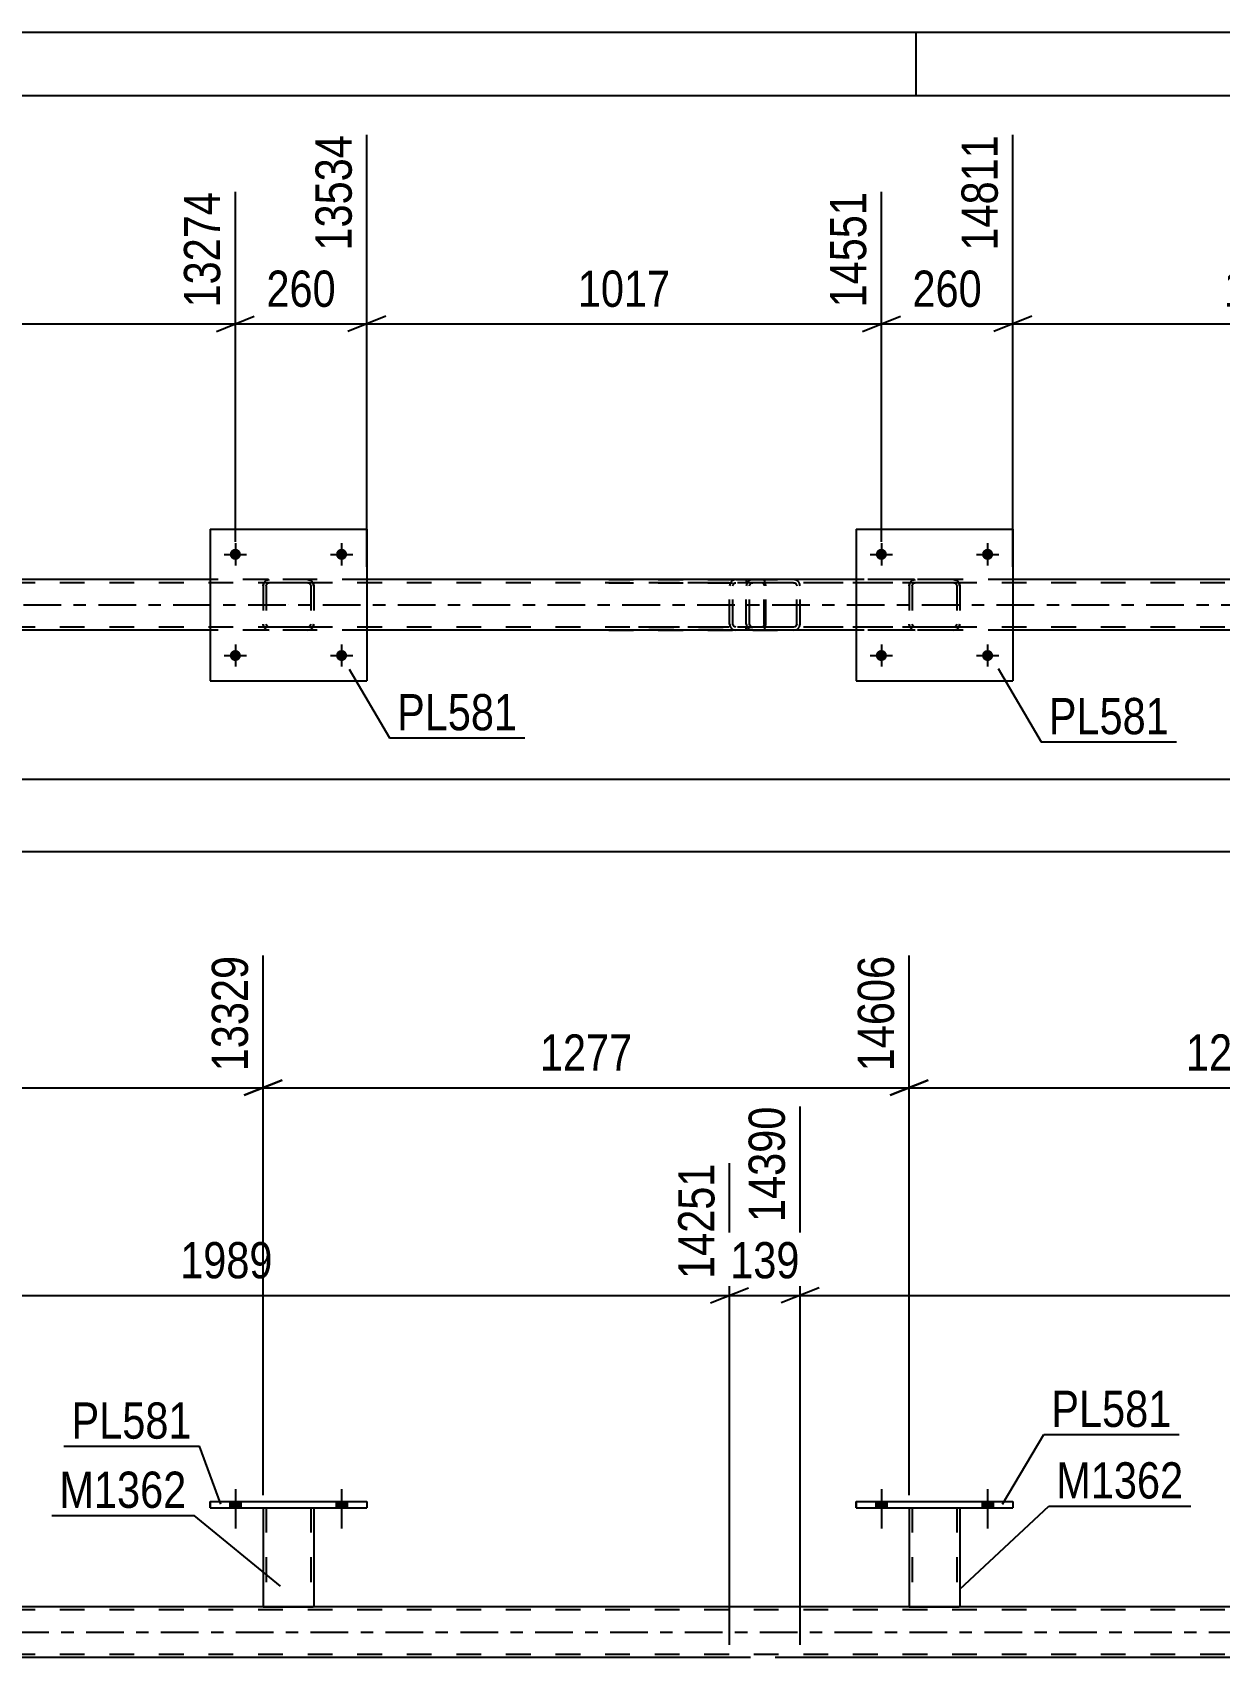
# Model space of a CAD drawing. Header units: millimetres. Extents: x 0 to 841, y 0 to 594.
# Drawn here: x 561.1 to 655, y 465.5 to 594 of the extents above; entities that cross this region are included whole.
import ezdxf

# ---------------------------------------------------------------- set-up
doc = ezdxf.new("R2010")
doc.units = ezdxf.units.MM
doc.linetypes.add('DXK_LINE_DOT2', pattern=[3.9198, 1.9599, -1.9599])
doc.linetypes.add('DXK_LINE_DOT3', pattern=[5.9187, 2.979, -0.9799, 0.9799, -0.9799])
doc.styles.add('Arial Narrow', font='ARIALN.TTF', dxfattribs={"height": 0.2})

# ---------------------------------------------------------------- blocks, each defined once
blk = doc.blocks.new('Unknown-405118308-1133')
at = {"color": 5, "linetype": 'Continuous'}
for p, q in [((841, 594), (0, 594)), ((631, 589), (631, 594)), ((836, 589), (5, 589))]:
    blk.add_line(p, q, dxfattribs=at)
blk = doc.blocks.new('Part-405118308-4155 - 4145')
at = {"color": 7, "linetype": 'DXK_LINE_DOT2'}
for p, q in [((761.25, 550.5), (98.77, 550.5)), ((587.58, 550.74), (575.18, 550.74)), ((638.66, 550.74), (626.26, 550.74)), ((761.25, 546.98), (98.77, 546.98)), ((587.58, 546.74), (575.18, 546.74)), ((638.66, 546.74), (626.26, 546.74))]:
    blk.add_line(p, q, dxfattribs=at)
at = {"color": 2, "linetype": 'Continuous'}
for p, q in [((575.18, 550.74), (536.5, 550.74)), ((626.26, 550.74), (587.58, 550.74)), ((677.34, 550.74), (638.66, 550.74)), ((575.18, 546.74), (536.5, 546.74)), ((626.26, 546.74), (587.58, 546.74)), ((677.34, 546.74), (638.66, 546.74))]:
    blk.add_line(p, q, dxfattribs=at)
at = {"color": 7, "linetype": 'DXK_LINE_DOT3'}
blk.add_line((98.77, 548.74), (761.25, 548.74), dxfattribs=at)
blk = doc.blocks.new('Part-405118308-4191 - 4145')
at = {"color": 7, "linetype": 'DXK_LINE_DOT2'}
for p, q in [((617.61, 550.43), (617.58, 550.26)), ((617.58, 547.22), (617.58, 550.26)), ((617.62, 550.44), (617.61, 550.43)), ((617.83, 550.26), (617.85, 550.35)), ((617.83, 547.22), (617.83, 550.26)), ((617.85, 550.35), (617.91, 550.43)), ((618.09, 550.74), (617.89, 550.7)), ((617.91, 550.43), (617.99, 550.48)), ((617.99, 550.48), (618.09, 550.5)), ((618.09, 550.74), (621.32, 550.74)), ((633.08, 550.74), (618.09, 550.74)), ((633.08, 550.5), (618.09, 550.5)), ((621.52, 550.7), (621.32, 550.74)), ((621.32, 550.5), (621.42, 550.48)), ((621.42, 550.48), (621.5, 550.43)), ((621.5, 550.43), (621.56, 550.35)), ((621.56, 550.35), (621.58, 550.26)), ((621.58, 547.22), (621.58, 550.26)), ((621.8, 550.43), (621.8, 550.44)), ((621.83, 550.26), (621.8, 550.43)), ((621.83, 547.22), (621.83, 550.26)), ((617.58, 547.22), (617.62, 547.04)), ((617.85, 547.13), (617.83, 547.22)), ((617.91, 547.05), (617.85, 547.13)), ((617.89, 546.78), (618.09, 546.74)), ((617.99, 547), (617.91, 547.05)), ((618.09, 546.98), (617.99, 547)), ((633.08, 546.98), (618.09, 546.98)), ((618.09, 546.74), (621.32, 546.74)), ((633.08, 546.74), (618.09, 546.74)), ((621.42, 547), (621.32, 546.98)), ((621.32, 546.74), (621.52, 546.78)), ((621.5, 547.05), (621.42, 547)), ((621.56, 547.13), (621.5, 547.05)), ((621.58, 547.22), (621.56, 547.13)), ((621.8, 547.04), (621.83, 547.22))]:
    blk.add_line(p, q, dxfattribs=at)
for centre, start, end in [((618.07, 550.24), 110.7584, 155.6801), ((621.34, 550.24), 24.32, 69.2417), ((618.07, 547.24), 204.32, 249.2417), ((621.34, 547.24), 290.7584, 335.6801)]:
    blk.add_arc(centre, 0.496, start, end, dxfattribs=at)
blk = doc.blocks.new('Part-405118308-4205 - 4145')
at = {"color": 7, "linetype": 'DXK_LINE_DOT2'}
for p, q in [((606.7, 550.74), (616.76, 550.74)), ((606.7, 550.5), (616.76, 550.5)), ((618.85, 550.74), (609.88, 550.74)), ((618.85, 550.5), (609.88, 550.5)), ((616.3, 550.43), (616.26, 550.26)), ((616.26, 547.22), (616.26, 550.26)), ((616.3, 550.44), (616.3, 550.43)), ((616.51, 550.26), (616.53, 550.35)), ((616.51, 547.22), (616.51, 550.26)), ((616.53, 550.35), (616.59, 550.43)), ((616.76, 550.74), (616.57, 550.7)), ((616.59, 550.43), (616.67, 550.48)), ((616.67, 550.48), (616.76, 550.5)), ((616.76, 550.74), (618.85, 550.74)), ((618.85, 550.5), (616.76, 550.5)), ((617.58, 550.74), (617.58, 550.5)), ((618.96, 550.7), (618.85, 550.74)), ((618.85, 550.5), (618.91, 550.48)), ((618.91, 550.48), (618.95, 550.43)), ((618.95, 550.43), (618.98, 550.35)), ((619.05, 550.6), (618.96, 550.7)), ((618.98, 550.35), (618.99, 550.26)), ((618.99, 547.22), (618.99, 550.26)), ((619.1, 550.44), (619.05, 550.6)), ((619.12, 550.26), (619.1, 550.44)), ((619.12, 547.22), (619.12, 550.26)), ((618.85, 546.98), (606.7, 546.98)), ((606.7, 546.74), (616.76, 546.74)), ((609.88, 546.98), (618.09, 546.98)), ((618.85, 546.74), (609.88, 546.74)), ((616.26, 547.22), (616.3, 547.04)), ((616.53, 547.13), (616.51, 547.22)), ((616.59, 547.05), (616.53, 547.13)), ((616.57, 546.78), (616.76, 546.74)), ((616.67, 547), (616.59, 547.05)), ((616.76, 546.98), (616.67, 547)), ((618.85, 546.74), (616.76, 546.74)), ((617.58, 546.74), (617.58, 546.98)), ((618.91, 547), (618.85, 546.98)), ((618.85, 546.74), (618.96, 546.78)), ((618.95, 547.05), (618.91, 547)), ((618.98, 547.13), (618.95, 547.05)), ((618.96, 546.78), (619.05, 546.88)), ((618.99, 547.22), (618.98, 547.13)), ((619.05, 546.88), (619.1, 547.04)), ((619.1, 547.04), (619.12, 547.22))]:
    blk.add_line(p, q, dxfattribs=at)
for centre, start, end in [((616.75, 550.24), 111.1941, 156.1506), ((616.75, 547.24), 203.8495, 248.8059)]:
    blk.add_arc(centre, 0.492, start, end, dxfattribs=at)
blk = doc.blocks.new('Part-405118308-24239 - 4145')
at = {"color": 7, "linetype": 'DXK_LINE_DOT2'}
for p, q in [((579.38, 550.26), (579.41, 550.44)), ((579.41, 550.44), (579.38, 550.26)), ((579.38, 550.26), (579.38, 547.22)), ((579.62, 550.26), (579.64, 550.35)), ((579.62, 550.26), (579.62, 547.22)), ((579.64, 550.35), (579.69, 550.43)), ((579.67, 550.7), (579.86, 550.74)), ((579.86, 550.74), (579.67, 550.7)), ((579.69, 550.43), (579.77, 550.48)), ((579.77, 550.48), (579.86, 550.5)), ((582.9, 550.74), (579.86, 550.74)), ((582.9, 550.5), (579.86, 550.5)), ((582.9, 550.74), (583.08, 550.7)), ((583.08, 550.7), (582.9, 550.74)), ((582.9, 550.5), (582.99, 550.48)), ((582.99, 550.48), (583.07, 550.43)), ((583.07, 550.43), (583.12, 550.35)), ((583.12, 550.35), (583.14, 550.26)), ((583.14, 550.26), (583.14, 547.22)), ((583.34, 550.44), (583.38, 550.26)), ((583.38, 550.26), (583.34, 550.44)), ((583.38, 550.26), (583.38, 547.22)), ((579.41, 547.04), (579.38, 547.22)), ((579.38, 547.22), (579.41, 547.04)), ((579.64, 547.13), (579.62, 547.22)), ((579.69, 547.05), (579.64, 547.13)), ((579.86, 546.74), (579.67, 546.78)), ((579.67, 546.78), (579.86, 546.74)), ((579.77, 547), (579.69, 547.05)), ((579.86, 546.98), (579.77, 547)), ((582.9, 546.98), (579.86, 546.98)), ((582.9, 546.74), (579.86, 546.74)), ((582.99, 547), (582.9, 546.98)), ((583.08, 546.78), (582.9, 546.74)), ((582.9, 546.74), (583.08, 546.78)), ((583.07, 547.05), (582.99, 547)), ((583.12, 547.13), (583.07, 547.05)), ((583.14, 547.22), (583.12, 547.13)), ((583.38, 547.22), (583.34, 547.04)), ((583.34, 547.04), (583.38, 547.22))]:
    blk.add_line(p, q, dxfattribs=at)
at = {"color": 7, "linetype": 'DXK_LINE_DOT3'}
blk.add_line((581.38, 548.74), (581.38, 548.74), dxfattribs=at)
at = {"color": 7, "linetype": 'DXK_LINE_DOT2'}
for centre, start, end in [((579.86, 550.26), 112.5, 157.5), ((579.86, 550.26), 112.5, 157.5), ((582.9, 550.26), 22.5, 67.5), ((582.9, 550.26), 22.5, 67.5), ((579.86, 547.22), 202.5, 247.5), ((579.86, 547.22), 202.5, 247.5), ((582.9, 547.22), 292.5, 337.5), ((582.9, 547.22), 292.5, 337.5)]:
    blk.add_arc(centre, 0.48, start, end, dxfattribs=at)
blk = doc.blocks.new('Part-405118308-24240 - 4145')
at = {"color": 2, "linetype": 'Continuous'}
for p, q in [((575.18, 554.74), (575.18, 542.74)), ((575.18, 554.74), (587.58, 554.74)), ((587.58, 554.74), (587.58, 542.74)), ((575.18, 542.74), (587.58, 542.74))]:
    blk.add_line(p, q, dxfattribs=at)
blk = doc.blocks.new('Part-405118308-24241 - 4145')
at = {"color": 7, "linetype": 'DXK_LINE_DOT2'}
for p, q in [((630.46, 550.26), (630.49, 550.44)), ((630.49, 550.44), (630.46, 550.26)), ((630.46, 550.26), (630.46, 547.22)), ((630.7, 550.26), (630.72, 550.35)), ((630.7, 550.26), (630.7, 547.22)), ((630.72, 550.35), (630.77, 550.43)), ((630.75, 550.7), (630.94, 550.74)), ((630.94, 550.74), (630.75, 550.7)), ((630.77, 550.43), (630.85, 550.48)), ((630.85, 550.48), (630.94, 550.5)), ((633.98, 550.74), (630.94, 550.74)), ((633.98, 550.5), (630.94, 550.5)), ((633.98, 550.74), (634.16, 550.7)), ((634.16, 550.7), (633.98, 550.74)), ((633.98, 550.5), (634.07, 550.48)), ((634.07, 550.48), (634.15, 550.43)), ((634.15, 550.43), (634.2, 550.35)), ((634.2, 550.35), (634.22, 550.26)), ((634.22, 550.26), (634.22, 547.22)), ((634.42, 550.44), (634.46, 550.26)), ((634.46, 550.26), (634.42, 550.44)), ((634.46, 550.26), (634.46, 547.22)), ((630.49, 547.04), (630.46, 547.22)), ((630.46, 547.22), (630.49, 547.04)), ((630.72, 547.13), (630.7, 547.22)), ((630.77, 547.05), (630.72, 547.13)), ((630.94, 546.74), (630.75, 546.78)), ((630.75, 546.78), (630.94, 546.74)), ((630.85, 547), (630.77, 547.05)), ((630.94, 546.98), (630.85, 547)), ((633.98, 546.98), (630.94, 546.98)), ((633.98, 546.74), (630.94, 546.74)), ((634.07, 547), (633.98, 546.98)), ((634.16, 546.78), (633.98, 546.74)), ((633.98, 546.74), (634.16, 546.78)), ((634.15, 547.05), (634.07, 547)), ((634.2, 547.13), (634.15, 547.05)), ((634.22, 547.22), (634.2, 547.13)), ((634.46, 547.22), (634.42, 547.04)), ((634.42, 547.04), (634.46, 547.22))]:
    blk.add_line(p, q, dxfattribs=at)
at = {"color": 7, "linetype": 'DXK_LINE_DOT3'}
blk.add_line((632.46, 548.74), (632.46, 548.74), dxfattribs=at)
at = {"color": 7, "linetype": 'DXK_LINE_DOT2'}
for centre, start, end in [((630.94, 550.26), 112.5, 157.5), ((630.94, 550.26), 112.5, 157.5), ((633.98, 550.26), 22.5, 67.5), ((633.98, 550.26), 22.5, 67.5), ((630.94, 547.22), 202.5, 247.5), ((630.94, 547.22), 202.5, 247.5), ((633.98, 547.22), 292.5, 337.5), ((633.98, 547.22), 292.5, 337.5)]:
    blk.add_arc(centre, 0.48, start, end, dxfattribs=at)
blk = doc.blocks.new('Part-405118308-24242 - 4145')
at = {"color": 2, "linetype": 'Continuous'}
for p, q in [((626.26, 554.74), (626.26, 542.74)), ((626.26, 554.74), (638.66, 554.74)), ((638.66, 554.74), (638.66, 542.74)), ((626.26, 542.74), (638.66, 542.74))]:
    blk.add_line(p, q, dxfattribs=at)
blk = doc.blocks.new('Bolt-405118308-24268 - 4145')
at = {"linetype": 'Continuous'}
for points in [[(577.62, 544.74, -1), (576.74, 544.74, -1)], [(586.02, 544.74, -1), (585.14, 544.74, -1)]]:
    blk.add_hatch(color=1, dxfattribs=at).paths.add_polyline_path(points)
at = {"color": 1, "linetype": 'Continuous'}
for p, q in [((577.18, 545.62), (577.18, 543.86)), ((585.58, 545.62), (585.58, 543.86)), ((576.3, 544.74), (578.06, 544.74)), ((584.7, 544.74), (586.46, 544.74))]:
    blk.add_line(p, q, dxfattribs=at)
blk = doc.blocks.new('Bolt-405118308-24269 - 4145')
at = {"linetype": 'Continuous'}
for points in [[(577.62, 552.74, -1), (576.74, 552.74, -1)], [(586.02, 552.74, -1), (585.14, 552.74, -1)]]:
    blk.add_hatch(color=1, dxfattribs=at).paths.add_polyline_path(points)
at = {"color": 1, "linetype": 'Continuous'}
for p, q in [((576.3, 552.74), (578.06, 552.74)), ((577.18, 553.62), (577.18, 551.86)), ((584.7, 552.74), (586.46, 552.74)), ((585.58, 553.62), (585.58, 551.86))]:
    blk.add_line(p, q, dxfattribs=at)
blk = doc.blocks.new('Bolt-405118308-24270 - 4145')
at = {"linetype": 'Continuous'}
for points in [[(628.7, 544.74, -1), (627.82, 544.74, -1)], [(637.1, 544.74, -1), (636.22, 544.74, -1)]]:
    blk.add_hatch(color=1, dxfattribs=at).paths.add_polyline_path(points)
at = {"color": 1, "linetype": 'Continuous'}
for p, q in [((628.26, 545.62), (628.26, 543.86)), ((636.66, 545.62), (636.66, 543.86)), ((627.38, 544.74), (629.14, 544.74)), ((635.78, 544.74), (637.54, 544.74))]:
    blk.add_line(p, q, dxfattribs=at)
blk = doc.blocks.new('Bolt-405118308-24271 - 4145')
at = {"linetype": 'Continuous'}
for points in [[(628.7, 552.74, -1), (627.82, 552.74, -1)], [(637.1, 552.74, -1), (636.22, 552.74, -1)]]:
    blk.add_hatch(color=1, dxfattribs=at).paths.add_polyline_path(points)
at = {"color": 1, "linetype": 'Continuous'}
for p, q in [((627.38, 552.74), (629.14, 552.74)), ((628.26, 553.62), (628.26, 551.86)), ((635.78, 552.74), (637.54, 552.74)), ((636.66, 553.62), (636.66, 551.86))]:
    blk.add_line(p, q, dxfattribs=at)
blk = doc.blocks.new('Bolt-405118308-24635 - 2836')
at = {"linetype": 'Continuous'}
for points in [[(576.74, 477.36), (577.62, 477.36), (577.62, 477.84), (576.74, 477.84)], [(585.14, 477.36), (586.02, 477.36), (586.02, 477.84), (585.14, 477.84)]]:
    blk.add_hatch(color=1, dxfattribs=at).paths.add_polyline_path(points)
at = {"color": 1, "linetype": 'Continuous'}
for p, q in [((577.18, 478.84), (577.18, 475.72)), ((585.58, 478.84), (585.58, 475.72)), ((576.74, 477.84), (576.74, 477.36)), ((577.62, 477.84), (577.62, 477.36)), ((585.14, 477.84), (585.14, 477.36)), ((586.02, 477.84), (586.02, 477.36))]:
    blk.add_line(p, q, dxfattribs=at)
blk = doc.blocks.new('Part-405118308-2993 - 2836')
at = {"color": 2, "linetype": 'Continuous'}
for p, q in [((754.6, 469.52), (56.37, 469.52)), ((616.26, 465.52), (536.7, 465.52)), ((701.39, 465.52), (621.83, 465.52))]:
    blk.add_line(p, q, dxfattribs=at)
at = {"color": 7, "linetype": 'DXK_LINE_DOT2'}
for p, q in [((761.25, 469.28), (56.37, 469.28)), ((761.25, 465.76), (56.37, 465.76)), ((621.83, 465.52), (616.26, 465.52))]:
    blk.add_line(p, q, dxfattribs=at)
at = {"color": 7, "linetype": 'DXK_LINE_DOT3'}
blk.add_line((56.37, 467.52), (761.25, 467.52), dxfattribs=at)
blk = doc.blocks.new('Part-405118308-24608 - 2836')
at = {"color": 2, "linetype": 'Continuous'}
for p, q in [((626.26, 477.36), (626.26, 477.84)), ((626.26, 477.84), (626.26, 477.84)), ((626.26, 477.84), (638.66, 477.84)), ((626.26, 477.36), (626.26, 477.36)), ((626.26, 477.36), (638.66, 477.36)), ((638.66, 477.84), (638.66, 477.36))]:
    blk.add_line(p, q, dxfattribs=at)
at = {"color": 7, "linetype": 'DXK_LINE_DOT2'}
for p, q in [((626.26, 477.84), (626.26, 477.36)), ((626.26, 477.84), (626.26, 477.84)), ((626.26, 477.36), (626.26, 477.36)), ((638.66, 477.84), (638.66, 477.36))]:
    blk.add_line(p, q, dxfattribs=at)
blk = doc.blocks.new('Part-405118308-24605 - 2836')
at = {"color": 2, "linetype": 'Continuous'}
for p, q in [((579.38, 477.36), (579.38, 469.52)), ((583.38, 477.36), (583.38, 469.52)), ((579.38, 469.52), (583.34, 469.52)), ((583.38, 469.52), (583.34, 469.52))]:
    blk.add_line(p, q, dxfattribs=at)
at = {"color": 7, "linetype": 'DXK_LINE_DOT2'}
for p, q in [((579.38, 477.36), (583.38, 477.36)), ((579.38, 477.36), (579.38, 477.36)), ((579.38, 477.36), (579.38, 477.36)), ((579.62, 477.36), (579.62, 469.52)), ((583.14, 477.36), (583.14, 469.52)), ((583.38, 477.36), (583.38, 477.36)), ((583.38, 477.36), (583.38, 477.36)), ((583.12, 469.52), (583.14, 469.52))]:
    blk.add_line(p, q, dxfattribs=at)
blk = doc.blocks.new('Part-405118308-24606 - 2836')
at = {"color": 2, "linetype": 'Continuous'}
for p, q in [((575.18, 477.36), (575.18, 477.84)), ((575.18, 477.84), (575.18, 477.84)), ((575.18, 477.84), (587.58, 477.84)), ((575.18, 477.36), (575.18, 477.36)), ((575.18, 477.36), (587.58, 477.36)), ((587.58, 477.84), (587.58, 477.36))]:
    blk.add_line(p, q, dxfattribs=at)
at = {"color": 7, "linetype": 'DXK_LINE_DOT2'}
for p, q in [((575.18, 477.84), (575.18, 477.36)), ((575.18, 477.84), (575.18, 477.84)), ((575.18, 477.36), (575.18, 477.36)), ((587.58, 477.84), (587.58, 477.36))]:
    blk.add_line(p, q, dxfattribs=at)
blk = doc.blocks.new('Part-405118308-24607 - 2836')
at = {"color": 2, "linetype": 'Continuous'}
for p, q in [((630.46, 477.36), (630.46, 469.52)), ((634.46, 477.36), (634.46, 469.52)), ((630.46, 469.52), (634.42, 469.52)), ((634.46, 469.52), (634.42, 469.52))]:
    blk.add_line(p, q, dxfattribs=at)
at = {"color": 7, "linetype": 'DXK_LINE_DOT2'}
for p, q in [((630.46, 477.36), (634.46, 477.36)), ((630.46, 477.36), (630.46, 477.36)), ((630.46, 477.36), (630.46, 477.36)), ((630.7, 477.36), (630.7, 469.52)), ((634.22, 477.36), (634.22, 469.52)), ((634.46, 477.36), (634.46, 477.36)), ((634.46, 477.36), (634.46, 477.36)), ((634.15, 469.52), (634.16, 469.52)), ((634.16, 469.52), (634.2, 469.52)), ((634.2, 469.52), (634.22, 469.52))]:
    blk.add_line(p, q, dxfattribs=at)
blk = doc.blocks.new('Bolt-405118308-24634 - 2836')
at = {"linetype": 'Continuous'}
for points in [[(576.74, 477.36), (577.62, 477.36), (577.62, 477.84), (576.74, 477.84)], [(585.14, 477.36), (586.02, 477.36), (586.02, 477.84), (585.14, 477.84)]]:
    blk.add_hatch(color=1, dxfattribs=at).paths.add_polyline_path(points)
at = {"color": 1, "linetype": 'Continuous'}
for p, q in [((577.18, 478.84), (577.18, 475.72)), ((585.58, 478.84), (585.58, 475.72)), ((576.74, 477.84), (576.74, 477.36)), ((577.62, 477.84), (577.62, 477.36)), ((585.14, 477.84), (585.14, 477.36)), ((586.02, 477.84), (586.02, 477.36))]:
    blk.add_line(p, q, dxfattribs=at)
blk = doc.blocks.new('Bolt-405118308-24636 - 2836')
at = {"linetype": 'Continuous'}
for points in [[(627.82, 477.36), (628.7, 477.36), (628.7, 477.84), (627.82, 477.84)], [(636.22, 477.36), (637.1, 477.36), (637.1, 477.84), (636.22, 477.84)]]:
    blk.add_hatch(color=1, dxfattribs=at).paths.add_polyline_path(points)
at = {"color": 1, "linetype": 'Continuous'}
for p, q in [((628.26, 478.84), (628.26, 475.72)), ((636.66, 478.84), (636.66, 475.72)), ((627.82, 477.84), (627.82, 477.36)), ((628.7, 477.84), (628.7, 477.36)), ((636.22, 477.84), (636.22, 477.36)), ((637.1, 477.84), (637.1, 477.36))]:
    blk.add_line(p, q, dxfattribs=at)
blk = doc.blocks.new('Bolt-405118308-24637 - 2836')
at = {"linetype": 'Continuous'}
for points in [[(627.82, 477.36), (628.7, 477.36), (628.7, 477.84), (627.82, 477.84)], [(636.22, 477.36), (637.1, 477.36), (637.1, 477.84), (636.22, 477.84)]]:
    blk.add_hatch(color=1, dxfattribs=at).paths.add_polyline_path(points)
at = {"color": 1, "linetype": 'Continuous'}
for p, q in [((628.26, 478.84), (628.26, 475.72)), ((636.66, 478.84), (636.66, 475.72)), ((627.82, 477.84), (627.82, 477.36)), ((628.7, 477.84), (628.7, 477.36)), ((636.22, 477.84), (636.22, 477.36)), ((637.1, 477.84), (637.1, 477.36))]:
    blk.add_line(p, q, dxfattribs=at)
blk = doc.blocks.new('StraightDimension-405118308-26924 - 4145')
at = {"color": 7, "linetype": 'Continuous'}
for p, q in [((638.66, 551.74), (638.66, 585.9)), ((679.34, 553.74), (679.34, 581.4)), ((640.16, 571.56), (637.16, 570.36)), ((638.66, 570.96), (679.34, 570.96)), ((677.84, 570.36), (680.84, 571.56))]:
    blk.add_line(p, q, dxfattribs=at)
at = {"color": 0}
blk.add_wipeout([(663.25, 571.71), (663.25, 575.91), (654.74, 575.91), (654.74, 571.71)], dxfattribs=at)
at = {"color": 3, "style": 'Arial Narrow'}
blk.add_text('1017', height=2.863, dxfattribs=at).set_placement((655.34, 572.31))
at = {"color": 0, "linetype": 'Continuous'}
blk.add_wipeout([(678.74, 582), (674.54, 582), (674.54, 571.66), (678.74, 571.66)], dxfattribs=at)
at = {"color": 3, "linetype": 'Continuous', "style": 'Arial Narrow'}
blk.add_text('15828', height=2.863, rotation=90.0002, dxfattribs=at).set_placement((678.14, 572.26))
blk = doc.blocks.new('StraightDimension-405118308-4300 - 4145')
at = {"color": 7, "linetype": 'Continuous'}
blk.add_line((61.65, 534.96), (761.25, 534.96), dxfattribs=at)
blk = doc.blocks.new('StraightDimension-405118308-26925 - 4145')
at = {"color": 7, "linetype": 'Continuous'}
for p, q in [((638.66, 551.74), (638.66, 585.9)), ((628.26, 553.74), (628.26, 581.4)), ((626.76, 570.36), (629.76, 571.56)), ((628.26, 570.96), (638.66, 570.96)), ((640.16, 571.56), (637.16, 570.36))]:
    blk.add_line(p, q, dxfattribs=at)
at = {"color": 0}
blk.add_wipeout([(636.8, 571.71), (636.8, 575.91), (630.12, 575.91), (630.12, 571.71)], dxfattribs=at)
at = {"color": 3, "style": 'Arial Narrow'}
blk.add_text('260', height=2.863, dxfattribs=at).set_placement((630.72, 572.31))
at = {"color": 0, "linetype": 'Continuous'}
blk.add_wipeout([(638.06, 586.5), (633.86, 586.5), (633.86, 576.16), (638.06, 576.16)], dxfattribs=at)
at = {"color": 3, "linetype": 'Continuous', "style": 'Arial Narrow'}
blk.add_text('14811', height=2.863, rotation=90.0002, dxfattribs=at).set_placement((637.46, 576.76))
blk = doc.blocks.new('StraightDimension-405118308-26926 - 4145')
at = {"color": 7, "linetype": 'Continuous'}
for p, q in [((587.58, 551.74), (587.58, 585.9)), ((628.26, 553.74), (628.26, 581.4)), ((589.08, 571.56), (586.08, 570.36)), ((587.58, 570.96), (628.26, 570.96)), ((626.76, 570.36), (629.76, 571.56))]:
    blk.add_line(p, q, dxfattribs=at)
at = {"color": 0}
blk.add_wipeout([(612.17, 571.71), (612.17, 575.91), (603.66, 575.91), (603.66, 571.71)], dxfattribs=at)
at = {"color": 3, "style": 'Arial Narrow'}
blk.add_text('1017', height=2.863, dxfattribs=at).set_placement((604.26, 572.31))
at = {"color": 0, "linetype": 'Continuous'}
blk.add_wipeout([(627.66, 582), (623.46, 582), (623.46, 571.66), (627.66, 571.66)], dxfattribs=at)
at = {"color": 3, "linetype": 'Continuous', "style": 'Arial Narrow'}
blk.add_text('14551', height=2.863, rotation=90.0002, dxfattribs=at).set_placement((627.06, 572.26))
blk = doc.blocks.new('StraightDimension-405118308-26927 - 4145')
at = {"color": 7, "linetype": 'Continuous'}
for p, q in [((587.58, 551.74), (587.58, 585.9)), ((577.18, 553.74), (577.18, 581.4)), ((575.68, 570.36), (578.68, 571.56)), ((577.18, 570.96), (587.58, 570.96)), ((589.08, 571.56), (586.08, 570.36))]:
    blk.add_line(p, q, dxfattribs=at)
at = {"color": 0}
blk.add_wipeout([(585.72, 571.71), (585.72, 575.91), (579.04, 575.91), (579.04, 571.71)], dxfattribs=at)
at = {"color": 3, "style": 'Arial Narrow'}
blk.add_text('260', height=2.863, dxfattribs=at).set_placement((579.64, 572.31))
at = {"color": 0, "linetype": 'Continuous'}
blk.add_wipeout([(586.98, 586.5), (582.78, 586.5), (582.78, 576.16), (586.98, 576.16)], dxfattribs=at)
at = {"color": 3, "linetype": 'Continuous', "style": 'Arial Narrow'}
blk.add_text('13534', height=2.863, rotation=90.0002, dxfattribs=at).set_placement((586.38, 576.76))
blk = doc.blocks.new('StraightDimension-405118308-26928 - 4145')
at = {"color": 7, "linetype": 'Continuous'}
for p, q in [((536.5, 551.74), (536.5, 585.9)), ((577.18, 553.74), (577.18, 581.4)), ((538, 571.56), (535, 570.36)), ((536.5, 570.96), (577.18, 570.96)), ((575.68, 570.36), (578.68, 571.56))]:
    blk.add_line(p, q, dxfattribs=at)
at = {"color": 0}
blk.add_wipeout([(561.09, 571.71), (561.09, 575.91), (552.58, 575.91), (552.58, 571.71)], dxfattribs=at)
at = {"color": 3, "style": 'Arial Narrow'}
blk.add_text('1017', height=2.863, dxfattribs=at).set_placement((553.18, 572.31))
at = {"color": 0, "linetype": 'Continuous'}
blk.add_wipeout([(576.58, 582), (572.38, 582), (572.38, 571.66), (576.58, 571.66)], dxfattribs=at)
at = {"color": 3, "linetype": 'Continuous', "style": 'Arial Narrow'}
blk.add_text('13274', height=2.863, rotation=90.0002, dxfattribs=at).set_placement((575.98, 572.26))
blk = doc.blocks.new('StraightDimension-405118308-27672 - 4145')
at = {"color": 7, "linetype": 'Continuous'}
blk.add_line((61.01, 529.24), (761.89, 529.24), dxfattribs=at)
blk = doc.blocks.new('StraightDimension-405118308-30029 - 2836')
at = {"color": 7, "linetype": 'Continuous'}
for p, q in [((630.46, 478.36), (630.46, 521.01)), ((681.54, 478.36), (681.54, 521.01)), ((631.96, 511.17), (628.96, 509.97)), ((630.46, 510.57), (681.54, 510.57)), ((680.04, 509.97), (683.04, 511.17))]:
    blk.add_line(p, q, dxfattribs=at)
at = {"color": 0}
blk.add_wipeout([(660.25, 511.32), (660.25, 515.52), (651.74, 515.52), (651.74, 511.32)], dxfattribs=at)
at = {"color": 3, "style": 'Arial Narrow'}
blk.add_text('1277', height=2.863, dxfattribs=at).set_placement((652.34, 511.92))
at = {"color": 0, "linetype": 'Continuous'}
blk.add_wipeout([(680.94, 521.61), (676.74, 521.61), (676.74, 511.27), (680.94, 511.27)], dxfattribs=at)
at = {"color": 3, "linetype": 'Continuous', "style": 'Arial Narrow'}
blk.add_text('15883', height=2.863, rotation=90.0002, dxfattribs=at).set_placement((680.34, 511.87))
blk = doc.blocks.new('StraightDimension-405118308-21618 - 2836')
at = {"color": 7, "linetype": 'Continuous'}
for p, q in [((536.7, 466.52), (536.7, 509.09)), ((616.26, 466.52), (616.26, 504.59)), ((538.2, 494.75), (535.2, 493.55)), ((614.76, 493.55), (617.76, 494.75)), ((536.7, 494.15), (616.26, 494.15))]:
    blk.add_line(p, q, dxfattribs=at)
at = {"color": 0}
blk.add_wipeout([(580.74, 494.9), (580.74, 499.1), (572.22, 499.1), (572.22, 494.9)], dxfattribs=at)
at = {"color": 3, "style": 'Arial Narrow'}
blk.add_text('1989', height=2.863, dxfattribs=at).set_placement((572.82, 495.5))
at = {"color": 0, "linetype": 'Continuous'}
blk.add_wipeout([(615.66, 505.19), (611.46, 505.19), (611.46, 494.85), (615.66, 494.85)], dxfattribs=at)
at = {"color": 3, "linetype": 'Continuous', "style": 'Arial Narrow'}
blk.add_text('14251', height=2.863, rotation=90.0002, dxfattribs=at).set_placement((615.06, 495.45))
blk = doc.blocks.new('StraightDimension-405118308-30031 - 2836')
at = {"color": 7, "linetype": 'Continuous'}
for p, q in [((528.3, 478.36), (528.3, 521.01)), ((579.38, 478.36), (579.38, 521.01)), ((529.8, 511.17), (526.8, 509.97)), ((528.3, 510.57), (579.38, 510.57)), ((577.88, 509.97), (580.88, 511.17))]:
    blk.add_line(p, q, dxfattribs=at)
at = {"color": 0}
blk.add_wipeout([(558.09, 511.32), (558.09, 515.52), (549.58, 515.52), (549.58, 511.32)], dxfattribs=at)
at = {"color": 3, "style": 'Arial Narrow'}
blk.add_text('1277', height=2.863, dxfattribs=at).set_placement((550.18, 511.92))
at = {"color": 0, "linetype": 'Continuous'}
blk.add_wipeout([(578.78, 521.61), (574.58, 521.61), (574.58, 511.27), (578.78, 511.27)], dxfattribs=at)
at = {"color": 3, "linetype": 'Continuous', "style": 'Arial Narrow'}
blk.add_text('13329', height=2.863, rotation=90.0002, dxfattribs=at).set_placement((578.18, 511.87))
blk = doc.blocks.new('StraightDimension-405118308-21616 - 2836')
at = {"color": 7, "linetype": 'Continuous'}
for p, q in [((621.83, 466.52), (621.83, 509.09)), ((701.39, 466.52), (701.39, 504.59)), ((623.33, 494.75), (620.33, 493.55)), ((699.89, 493.55), (702.89, 494.75)), ((621.83, 494.15), (701.39, 494.15))]:
    blk.add_line(p, q, dxfattribs=at)
at = {"color": 0}
blk.add_wipeout([(665.87, 494.9), (665.87, 499.1), (657.36, 499.1), (657.36, 494.9)], dxfattribs=at)
at = {"color": 3, "style": 'Arial Narrow'}
blk.add_text('1989', height=2.863, dxfattribs=at).set_placement((657.96, 495.5))
at = {"color": 0, "linetype": 'Continuous'}
blk.add_wipeout([(700.79, 505.19), (696.59, 505.19), (696.59, 494.85), (700.79, 494.85)], dxfattribs=at)
at = {"color": 3, "linetype": 'Continuous', "style": 'Arial Narrow'}
blk.add_text('16379', height=2.863, rotation=90.0002, dxfattribs=at).set_placement((700.19, 495.45))
blk = doc.blocks.new('StraightDimension-405118308-21617 - 2836')
at = {"color": 7, "linetype": 'Continuous'}
for p, q in [((621.83, 466.52), (621.83, 509.09)), ((616.26, 466.52), (616.26, 504.59)), ((614.76, 493.55), (617.76, 494.75)), ((623.33, 494.75), (620.33, 493.55)), ((616.26, 494.15), (621.83, 494.15))]:
    blk.add_line(p, q, dxfattribs=at)
at = {"color": 0}
blk.add_wipeout([(622.39, 494.9), (622.39, 499.1), (615.71, 499.1), (615.71, 494.9)], dxfattribs=at)
at = {"color": 3, "style": 'Arial Narrow'}
blk.add_text('139', height=2.863, dxfattribs=at).set_placement((616.31, 495.5))
at = {"color": 0, "linetype": 'Continuous'}
blk.add_wipeout([(621.23, 509.69), (617.03, 509.69), (617.03, 499.35), (621.23, 499.35)], dxfattribs=at)
at = {"color": 3, "linetype": 'Continuous', "style": 'Arial Narrow'}
blk.add_text('14390', height=2.863, rotation=90.0002, dxfattribs=at).set_placement((620.63, 499.95))
blk = doc.blocks.new('StraightDimension-405118308-30030 - 2836')
at = {"color": 7, "linetype": 'Continuous'}
for p, q in [((579.38, 478.36), (579.38, 521.01)), ((630.46, 478.36), (630.46, 521.01)), ((580.88, 511.17), (577.88, 509.97)), ((579.38, 510.57), (630.46, 510.57)), ((628.96, 509.97), (631.96, 511.17))]:
    blk.add_line(p, q, dxfattribs=at)
at = {"color": 0}
blk.add_wipeout([(609.17, 511.32), (609.17, 515.52), (600.66, 515.52), (600.66, 511.32)], dxfattribs=at)
at = {"color": 3, "style": 'Arial Narrow'}
blk.add_text('1277', height=2.863, dxfattribs=at).set_placement((601.26, 511.92))
at = {"color": 0, "linetype": 'Continuous'}
blk.add_wipeout([(629.86, 521.61), (625.66, 521.61), (625.66, 511.27), (629.86, 511.27)], dxfattribs=at)
at = {"color": 3, "linetype": 'Continuous', "style": 'Arial Narrow'}
blk.add_text('14606', height=2.863, rotation=90.0002, dxfattribs=at).set_placement((629.26, 511.87))
blk = doc.blocks.new('Mark-405118308-27769 - 4145')
at = {"color": 0}
blk.add_wipeout([(599.48, 538.83), (599.48, 541.83), (589.97, 541.83), (589.97, 538.83)], dxfattribs=at)
blk.add_wipeout([(599.48, 538.83), (599.48, 541.83), (589.97, 541.83), (589.97, 538.83)], dxfattribs=at)
at = {"color": 30, "linetype": 'Continuous'}
for p, q in [((586.19, 543.66), (589.37, 538.23)), ((589.37, 538.23), (600.08, 538.23))]:
    blk.add_line(p, q, dxfattribs=at)
at = {"color": 3, "style": 'Arial Narrow'}
blk.add_text('PL581', height=2.863, dxfattribs=at).set_placement((589.97, 538.83))
blk = doc.blocks.new('Mark-405118308-27772 - 4145')
at = {"color": 0}
blk.add_wipeout([(651, 538.52), (651, 541.52), (641.5, 541.52), (641.5, 538.52)], dxfattribs=at)
blk.add_wipeout([(651, 538.52), (651, 541.52), (641.5, 541.52), (641.5, 538.52)], dxfattribs=at)
at = {"color": 30, "linetype": 'Continuous'}
for p, q in [((637.5, 543.72), (640.9, 537.92)), ((640.9, 537.92), (651.6, 537.92))]:
    blk.add_line(p, q, dxfattribs=at)
at = {"color": 3, "style": 'Arial Narrow'}
blk.add_text('PL581', height=2.863, dxfattribs=at).set_placement((641.5, 538.52))
blk = doc.blocks.new('Mark-405118308-30449 - 2836')
at = {"color": 0}
blk.add_wipeout([(651.21, 483.75), (651.21, 486.75), (641.7, 486.75), (641.7, 483.75)], dxfattribs=at)
blk.add_wipeout([(651.21, 483.75), (651.21, 486.75), (641.7, 486.75), (641.7, 483.75)], dxfattribs=at)
at = {"color": 30, "linetype": 'Continuous'}
for p, q in [((637.85, 477.63), (641.1, 483.15)), ((641.1, 483.15), (651.81, 483.15))]:
    blk.add_line(p, q, dxfattribs=at)
at = {"color": 3, "style": 'Arial Narrow'}
blk.add_text('PL581', height=2.863, dxfattribs=at).set_placement((641.7, 483.75))
blk = doc.blocks.new('Mark-405118308-30440 - 2836')
at = {"color": 0}
blk.add_wipeout([(573.32, 477.35), (573.32, 480.35), (563.27, 480.35), (563.27, 477.35)], dxfattribs=at)
blk.add_wipeout([(573.32, 477.35), (573.32, 480.35), (563.27, 480.35), (563.27, 477.35)], dxfattribs=at)
at = {"color": 30, "linetype": 'Continuous'}
for p in [(562.67, 476.75), (580.75, 471.17)]:
    blk.add_line(p, (573.92, 476.75), dxfattribs=at)
at = {"color": 3, "style": 'Arial Narrow'}
blk.add_text('M1362', height=2.863, dxfattribs=at).set_placement((563.27, 477.35))
blk = doc.blocks.new('Mark-405118308-30443 - 2836')
at = {"color": 0}
blk.add_wipeout([(573.74, 482.82), (573.74, 485.82), (564.23, 485.82), (564.23, 482.82)], dxfattribs=at)
blk.add_wipeout([(573.74, 482.82), (573.74, 485.82), (564.23, 485.82), (564.23, 482.82)], dxfattribs=at)
at = {"color": 30, "linetype": 'Continuous'}
for p in [(563.63, 482.22), (576.02, 477.64)]:
    blk.add_line(p, (574.34, 482.22), dxfattribs=at)
at = {"color": 3, "style": 'Arial Narrow'}
blk.add_text('PL581', height=2.863, dxfattribs=at).set_placement((564.23, 482.82))
blk = doc.blocks.new('Mark-405118308-30446 - 2836')
at = {"color": 0}
blk.add_wipeout([(652.14, 478.09), (652.14, 481.09), (642.09, 481.09), (642.09, 478.09)], dxfattribs=at)
blk.add_wipeout([(652.14, 478.09), (652.14, 481.09), (642.09, 481.09), (642.09, 478.09)], dxfattribs=at)
at = {"color": 30, "linetype": 'Continuous'}
for p, q in [((634.46, 470.92), (641.49, 477.49)), ((641.49, 477.49), (652.74, 477.49))]:
    blk.add_line(p, q, dxfattribs=at)
at = {"color": 3, "style": 'Arial Narrow'}
blk.add_text('M1362', height=2.863, dxfattribs=at).set_placement((642.09, 478.09))

msp = doc.modelspace()

# ---------------------------------------------------------------- block references
for name in ['Unknown-405118308-1133', 'Part-405118308-24240 - 4145', 'Part-405118308-24242 - 4145', 'Part-405118308-4155 - 4145', 'Bolt-405118308-24269 - 4145', 'Bolt-405118308-24271 - 4145', 'Part-405118308-24239 - 4145', 'Part-405118308-4205 - 4145', 'Part-405118308-4191 - 4145', 'Part-405118308-24241 - 4145', 'Bolt-405118308-24268 - 4145', 'Bolt-405118308-24270 - 4145', 'Bolt-405118308-24635 - 2836', 'Bolt-405118308-24634 - 2836', 'Bolt-405118308-24636 - 2836', 'Bolt-405118308-24637 - 2836', 'Part-405118308-24606 - 2836', 'Part-405118308-24605 - 2836', 'Part-405118308-24608 - 2836', 'Part-405118308-24607 - 2836', 'Part-405118308-2993 - 2836']:
    msp.add_blockref(name, (0, 0))

# ---------------------------------------------------------------- next in the draw order: block references
for name in ['StraightDimension-405118308-26924 - 4145', 'StraightDimension-405118308-4300 - 4145', 'StraightDimension-405118308-30029 - 2836', 'StraightDimension-405118308-21618 - 2836']:
    msp.add_blockref(name, (0, 0))

# ---------------------------------------------------------------- next in the draw order: block references
for name in ['StraightDimension-405118308-26925 - 4145', 'StraightDimension-405118308-27672 - 4145', 'StraightDimension-405118308-30031 - 2836', 'StraightDimension-405118308-21616 - 2836']:
    msp.add_blockref(name, (0, 0))

# ---------------------------------------------------------------- next in the draw order: block references
for name in ['StraightDimension-405118308-26926 - 4145', 'Mark-405118308-27769 - 4145', 'Mark-405118308-27772 - 4145', 'StraightDimension-405118308-21617 - 2836', 'Mark-405118308-30449 - 2836']:
    msp.add_blockref(name, (0, 0))

# ---------------------------------------------------------------- next in the draw order: block references
for name in ['StraightDimension-405118308-26927 - 4145', 'StraightDimension-405118308-30030 - 2836', 'Mark-405118308-30446 - 2836']:
    msp.add_blockref(name, (0, 0))

# ---------------------------------------------------------------- next in the draw order: block references
for name in ['StraightDimension-405118308-26928 - 4145', 'Mark-405118308-30440 - 2836']:
    msp.add_blockref(name, (0, 0))

# ---------------------------------------------------------------- next in the draw order: block references
msp.add_blockref('Mark-405118308-30443 - 2836', (0, 0))

doc.saveas('drawing.dxf')
